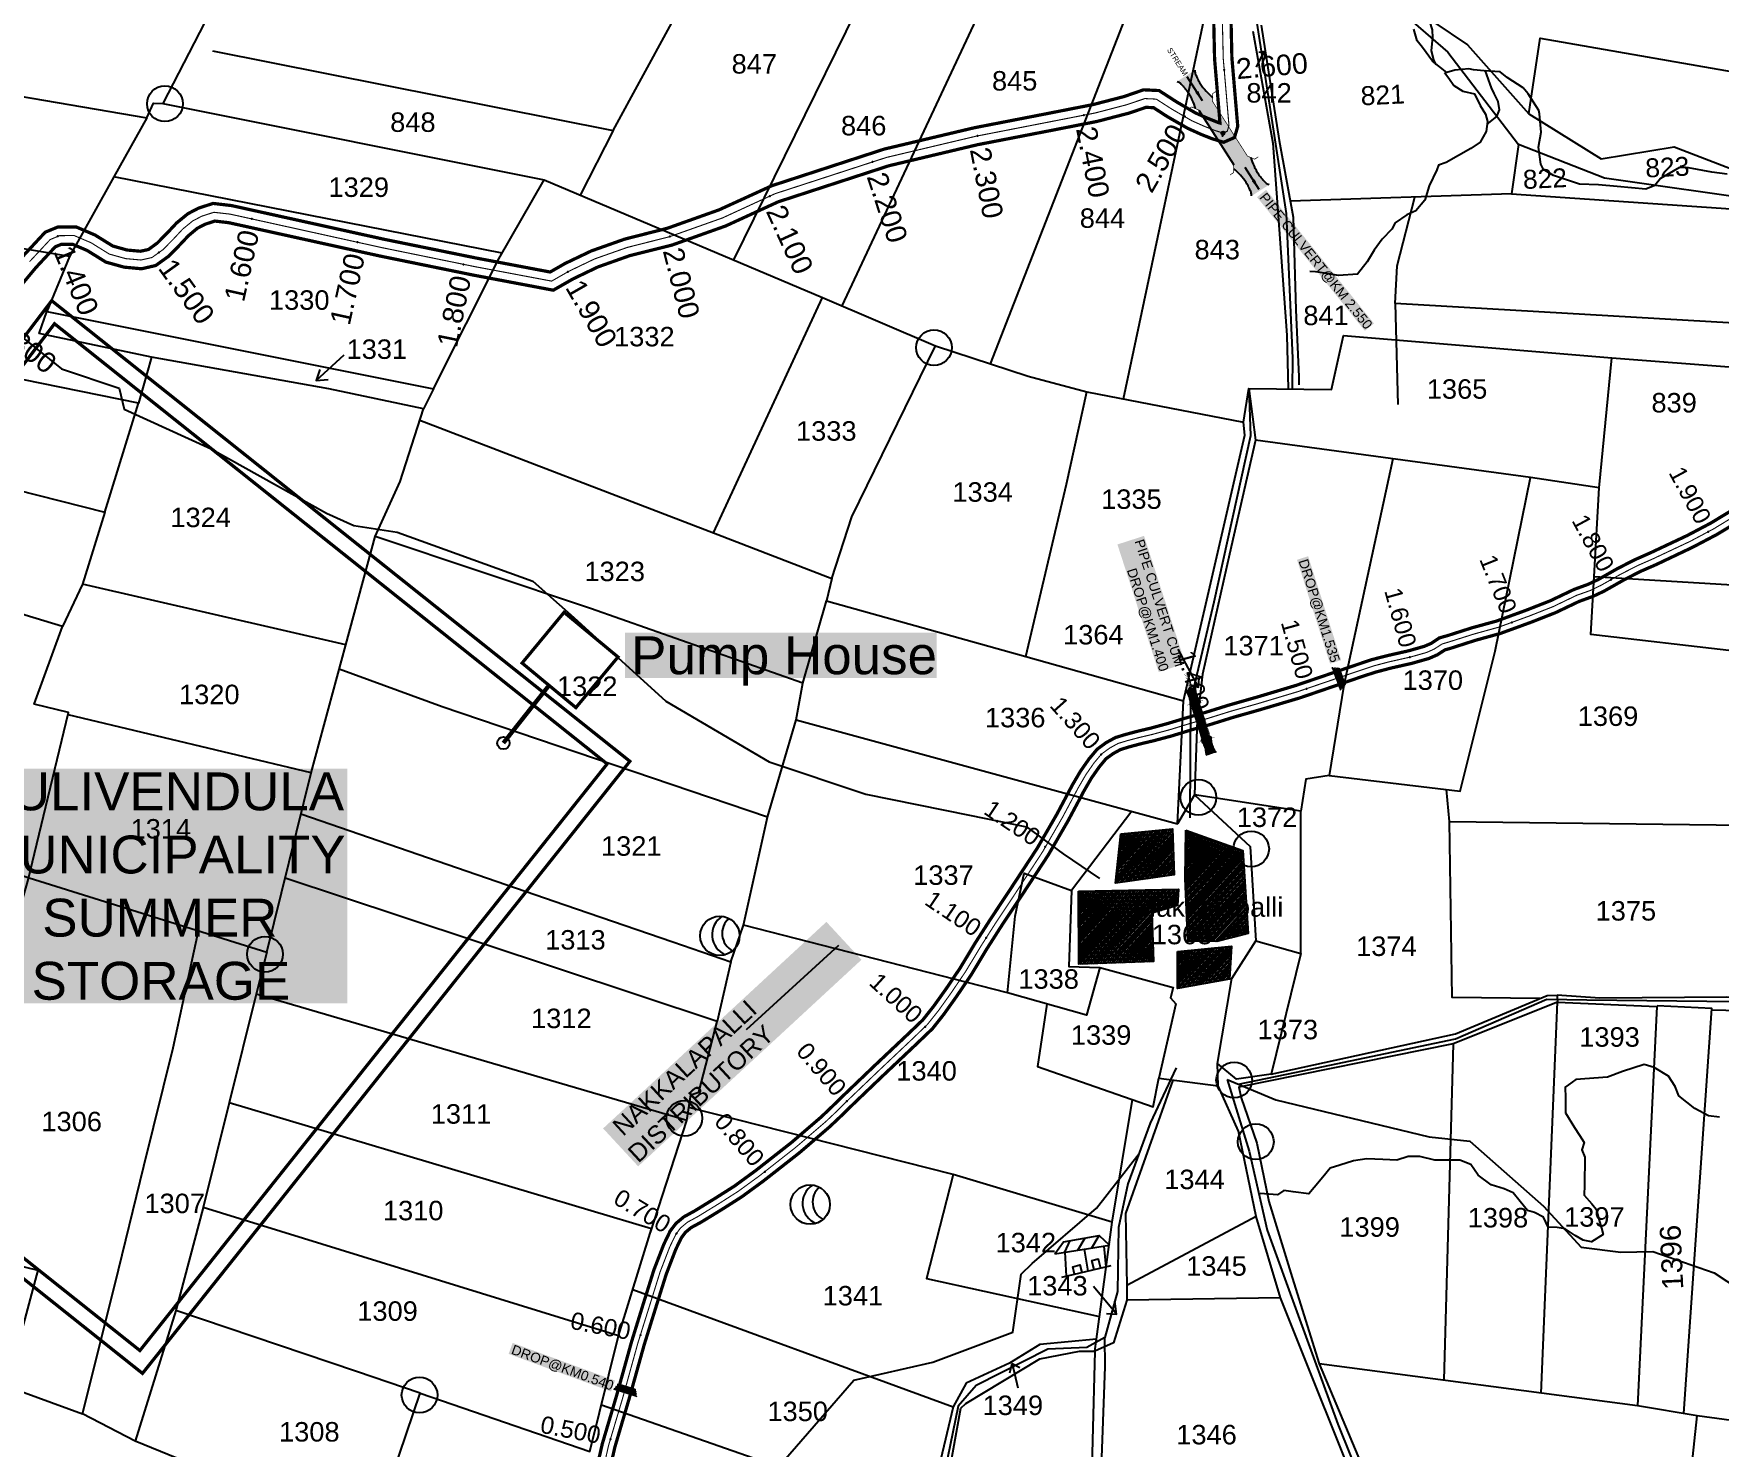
# Model space of a CAD drawing. Header units: inches. Extents: x 191726 to 254104, y 1600078 to 1621862.
# Drawn here: x 196898 to 198455, y 1605818 to 1607124 of the extents above; entities that cross this region are included whole.
import ezdxf
from ezdxf.enums import TextEntityAlignment as Align

# ---------------------------------------------------------------- set-up
doc = ezdxf.new("R2010")
doc.units = ezdxf.units.IN
doc.header["$LTSCALE"] = 15
doc.header["$MEASUREMENT"] = 0
doc.linetypes.add('HIDDEN2', pattern=[0.1875, 0.125, -0.0625])
for name, color, linetype in [('BOUNDRY STONES', 240, 'Continuous'), ('CANAL1', 7, 'Continuous'), ('CSMark', 72, 'Continuous'), ('PLOTS', 7, 'Continuous'), ('PLOTS NO', 7, 'Continuous'), ('ROADS', 1, 'Continuous'), ('STREAMS', 4, 'Continuous'), ('STRUCTURE', 5, 'Continuous'), ('text2', 7, 'Continuous'), ('Title', 7, 'Continuous'), ('VILLAGE', 7, 'Continuous'), ('wells', 7, 'Continuous')]:
    doc.layers.add(name, color=color, linetype=linetype)
doc.styles.get("Standard").update_dxf_attribs({"font": 'arial.ttf'})
doc.dimstyles.get("Standard").update_dxf_attribs({"dimtxt": 0.18, "dimasz": 0.18, "dimexe": 0.18, "dimexo": 0.0625, "dimgap": 0.09, "dimtad": 0, "dimtih": 1, "dimtoh": 1, "dimdec": 4, "dimzin": 0, "dimdsep": 46, "dimtxsty": 'Standard', "dimcen": 0.09, "dimadec": 0, "dimazin": 0, "dimtfac": 1, "dimtdec": 4, "dimtofl": 0, "dimtmove": 0, "dimatfit": 3, "dimfxl": 1, "dimtolj": 1, "dimtzin": 0, "dimarcsym": 0})

# ---------------------------------------------------------------- blocks, each defined once
blk = doc.blocks.new('DROP')
h = blk.add_hatch()
h.set_pattern_fill('ANSI31', color=1, scale=10, angle=45)
h.set_pattern_definition([(90, (-324.4107, -25.7687), (-1.25, 0), [])])
h.paths.add_polyline_path([(-9.9, -4.3), (-13.8, 4.1), (13.8, 4.1), (10.2, -4.3)])
at = {"layer": 'STRUCTURE', "color": 5, "const_width": 0.49}
blk.add_lwpolyline([(-9.9, -4.3), (-13.8, 4.1), (13.8, 4.1), (10.2, -4.3), (-9.9, -4.3)], dxfattribs=at)
at = {"layer": 'STRUCTURE', "color": 5}
blk.add_circle((0, 0), 1.33, dxfattribs=at)
blk = doc.blocks.new('SP')
at = {"layer": 'STRUCTURE'}
h = blk.add_hatch(dxfattribs=at)
h.set_pattern_fill('DASH', color=256, scale=8, style=0)
edge = h.paths.add_edge_path()
edge.add_spline(control_points=[(769825.7, 1706742.1), (769825.3, 1706741.8), (769823.8, 1706740.8), (769820.9, 1706740.3), (769817, 1706739.7), (769811.4, 1706738.9), (769804, 1706739.7), (769798.4, 1706741), (769795.6, 1706741.6)], knot_values=[0, 0, 0, 0, 1.613557, 5.24513, 8.624976, 13.470124, 22.190216, 30.746377, 30.746377, 30.746377, 30.746377], degree=3, periodic=0)
edge.add_line((769795.6, 1706741.6), (769792.6, 1706739.6))
edge.add_line((769792.6, 1706739.6), (769732.6, 1706739.6))
edge.add_line((769732.6, 1706739.6), (769729.6, 1706741.6))
edge.add_spline(control_points=[(769729.6, 1706741.6), (769726.9, 1706740.9), (769721.3, 1706739.5), (769713.9, 1706738.5), (769708.3, 1706739.1), (769704.4, 1706739.6), (769701.5, 1706740), (769700, 1706741), (769699.5, 1706741.3)], knot_values=[0, 0, 0, 0, 8.556161, 17.276253, 22.121402, 25.501247, 29.13282, 30.746377, 30.746377, 30.746377, 30.746377], degree=3, periodic=0)
edge.add_line((769699.5, 1706741.3), (769699.5, 1706722.1))
edge.add_spline(control_points=[(769699.5, 1706722.1), (769700, 1706722.4), (769701.4, 1706723.4), (769704.3, 1706724), (769708.2, 1706724.5), (769713.8, 1706725.3), (769721.2, 1706724.5), (769726.8, 1706723.3), (769729.6, 1706722.6)], knot_values=[0, 0, 0, 0, 1.613557, 5.24513, 8.624976, 13.470124, 22.190216, 30.746377, 30.746377, 30.746377, 30.746377], degree=3, periodic=0)
edge.add_line((769729.6, 1706722.6), (769732.6, 1706724.6))
edge.add_line((769732.6, 1706724.6), (769792.6, 1706724.6))
edge.add_line((769792.6, 1706724.6), (769795.6, 1706722.6))
edge.add_spline(control_points=[(769795.6, 1706722.6), (769798.4, 1706723.3), (769803.9, 1706724.8), (769811.3, 1706725.8), (769817, 1706725.1), (769820.9, 1706724.7), (769823.8, 1706724.2), (769825.2, 1706723.3), (769825.7, 1706723)], knot_values=[0, 0, 0, 0, 8.556161, 17.276253, 22.121402, 25.501247, 29.13282, 30.746377, 30.746377, 30.746377, 30.746377], degree=3, periodic=0)
edge.add_line((769825.7, 1706723), (769825.7, 1706742.1))
h.paths.add_polyline_path([(769764.2, 1706732.1, -1), (769761.1, 1706732.1, -1)], flags=0)
h.paths.add_polyline_path([(769761.1, 1706732.1, 1), (769764.2, 1706732.1, 1)], flags=16)
at = {"layer": 'STRUCTURE', "const_width": 0.628}
for points in [[(769726.6, 1706747.6), (769726.6, 1706743.6), (769732.6, 1706739.6), (769792.6, 1706739.6), (769798.6, 1706743.6), (769798.6, 1706747.6)], [(769726.6, 1706716.6), (769726.6, 1706720.6), (769732.6, 1706724.6), (769792.6, 1706724.6), (769798.6, 1706720.6), (769798.6, 1706716.6)]]:
    blk.add_lwpolyline(points, dxfattribs=at)
at = {"layer": 'STRUCTURE', "color": 3}
blk.add_lwpolyline([(769732.6, 1706724.6), (769792.6, 1706724.6)], dxfattribs=at)
blk.add_lwpolyline([(769732.6, 1706724.6), (769792.6, 1706724.6)], dxfattribs=at)
at = {"layer": 'STRUCTURE', "color": 0}
blk.add_circle((769762.6, 1706732.1), 1.55, dxfattribs=at)
at = {"layer": 'STRUCTURE'}
for points in [[(769699.5, 1706741.3), (769700.9, 1706740.5), (769704.4, 1706739.6), (769707.8, 1706739.2), (769712.6, 1706738.8), (769721.3, 1706739.7), (769729.6, 1706741.6)], [(769825.7, 1706742.1), (769824.3, 1706741.3), (769820.8, 1706740.3), (769817.5, 1706739.8), (769812.7, 1706739.2), (769804, 1706739.9), (769795.6, 1706741.6)], [(769699.5, 1706722.1), (769700.9, 1706723), (769704.4, 1706724), (769707.7, 1706724.5), (769712.5, 1706725), (769721.2, 1706724.4), (769729.6, 1706722.6)], [(769825.7, 1706723), (769824.3, 1706723.8), (769820.8, 1706724.7), (769817.4, 1706725.1), (769812.6, 1706725.5), (769803.9, 1706724.6), (769795.6, 1706722.6)]]:
    blk.add_spline(points, degree=3, dxfattribs=at)
at = {"layer": 'STRUCTURE', "color": 0}
blk.add_text('STREAM', height=5, dxfattribs=at).set_placement((769684.3, 1706732.1), align=Align.MIDDLE_CENTER)
for points in [[(769727.4, 1706732.1), (769700.8, 1706732.1)], [(769824.4, 1706732.1), (769800.5, 1706732.1)]]:
    blk.add_leader(points, dimstyle='Standard', override={"dimasz": 10, "dimgap": 0.09, "dimtad": 0}, dxfattribs=at)

msp = doc.modelspace()

# ---------------------------------------------------------------- hatches: boundary and pattern name
at = {"layer": 'VILLAGE'}
h = msp.add_hatch(dxfattribs=at)
h.set_pattern_fill('ANSI31', color=30, scale=11.805297, angle=2.6274)
h.set_pattern_definition([(47.627391, (153890.0272, 1592848.3399), (-1.09018614, 0.99452142), [])])
h.paths.add_polyline_path([(197954.6, 1606276.1), (198004.4, 1606281), (198002.6, 1606250.8), (197954.5, 1606242.1)])
h.paths.add_polyline_path([(197863.1, 1606331.9), (197955.5, 1606333.9), (197954.5, 1606318.7), (197930.7, 1606311.5), (197932.3, 1606266.9), (197863.3, 1606264.5)])
h.paths.add_polyline_path([(197962.3, 1606388.4), (198014.9, 1606369.6), (198019.8, 1606292.7), (197990.9, 1606285.6), (197964.2, 1606285.8), (197961.5, 1606343.8)])
h.paths.add_polyline_path([(197902.3, 1606385.1), (197949.9, 1606389.5), (197951.6, 1606347), (197897.1, 1606339.5)])

# ---------------------------------------------------------------- linework, layer by layer
at = {"color": 5, "const_width": 3, "elevation": 240.9}
msp.add_lwpolyline([(196914.2, 1606877.7), (197448.5, 1606452), (196998.1, 1605886.3), (196476.6, 1606301.5), (196914.2, 1606877.7)], dxfattribs=at)
msp.add_lwpolyline([(196916.8, 1606856.4), (197427.5, 1606449.6), (196995.7, 1605907.4), (196497.4, 1606304.1)], close=True, dxfattribs=at)
at = {"color": 5, "const_width": 3}
msp.add_lwpolyline([(197387.7, 1606589.7), (197437.5, 1606548.4), (197398.6, 1606501.6), (197348.9, 1606542.8)], close=True, dxfattribs=at)
at = {"color": 1, "const_width": 4}
msp.add_lwpolyline([(197373.8, 1606522.2), (197331.6, 1606468.9)], dxfattribs=at)
at = {"color": 5}
msp.add_circle((197331.6, 1606468.9), 5.7, dxfattribs=at)
at = {"layer": 'BOUNDRY STONES', "color": 1}
for centre in [(197018.8, 1607059.7), (197729.5, 1606834.3), (197973.9, 1606418.6), (198022.6, 1606371), (197111.3, 1606273.7), (198006.9, 1606157.4), (197498.9, 1606122.1), (198026.9, 1606100.4), (197254.1, 1605866.3)]:
    msp.add_circle(centre, 16.5, dxfattribs=at)
at = {"layer": 'CANAL1', "color": 200, "const_width": 3}
for points in [[(196880, 1606884.8), (196899.7, 1606908.4), (196917.5, 1606927.5), (196923.1, 1606929.8), (196933.4, 1606929.9), (196947, 1606924.1), (196964.2, 1606913.4), (196981.1, 1606908.7), (196997.3, 1606907.2), (197010.3, 1606910.2), (197022.3, 1606918.8), (197033, 1606929.7), (197040.7, 1606937.9), (197048.9, 1606944.7), (197056.1, 1606948.4), (197064.9, 1606951.3), (197077.8, 1606949.8), (197217.9, 1606918.9), (197304.1, 1606901.3), (197377.7, 1606887.4), (197396.1, 1606897.9), (197419, 1606908.9), (197448.3, 1606919.3), (197487.7, 1606929.2), (197537.1, 1606946.8), (197585.6, 1606969.1), (197687.8, 1607002.4), (197769.9, 1607021.9), (197837.6, 1607035), (197880.3, 1607043.4), (197909.5, 1607051), (197925.5, 1607056.4), (197932.4, 1607056.1), (197945, 1607047.9), (197964, 1607037), (197976.6, 1607031.3), (197986.5, 1607027.4), (197997.2, 1607024.1), (198007.2, 1607028.5), (198010.2, 1607038.8), (198004.8, 1607102.1), (198003.9, 1607141.1)], [(196887.7, 1606918.9), (196908.2, 1606941), (196919.9, 1606945.8), (196936.7, 1606945.9), (196954.4, 1606938.3), (196970.7, 1606928.2), (196984, 1606924.5), (196996.2, 1606923.4), (197003.6, 1606925), (197011.8, 1606931), (197021.4, 1606940.7), (197029.7, 1606949.6), (197040.1, 1606958.1), (197049.8, 1606963.2), (197063.3, 1606967.6), (197080.4, 1606965.6), (197221.2, 1606934.5), (197307.1, 1606917), (197374.8, 1606904.2), (197388.6, 1606912.1), (197412.9, 1606923.7), (197443.7, 1606934.6), (197483, 1606944.6), (197531, 1606961.7), (197579.8, 1606984), (197683.5, 1607017.8), (197766.6, 1607037.5), (197834.5, 1607050.7), (197876.7, 1607059), (197904.9, 1607066.3), (197923.2, 1607072.6), (197937.5, 1607071.9), (197953.4, 1607061.6), (197971.2, 1607051.2), (197982.8, 1607046.1), (197991.8, 1607042.5), (197993.8, 1607041.9), (197988.8, 1607101.2), (197987.9, 1607140.8)], [(197419, 1605803.6), (197423, 1605821.2), (197436.2, 1605865.8), (197450.2, 1605916.1), (197461.6, 1605952.9), (197470.7, 1605982), (197479.8, 1606005.5), (197485.8, 1606018), (197491.1, 1606024.9), (197498.4, 1606031), (197508.4, 1606036.5), (197527.6, 1606048.3), (197545.1, 1606059.4), (197564.8, 1606073.8), (197597.7, 1606099.6), (197625.2, 1606123.2), (197633.9, 1606131.5), (197646.3, 1606143.6), (197674.4, 1606170.5), (197705.1, 1606199.5), (197719.2, 1606213), (197729.1, 1606225.5), (197740.7, 1606241.7), (197753.7, 1606261), (197767.8, 1606284.4), (197782.3, 1606307), (197798.5, 1606331.4), (197824.8, 1606371.5), (197843, 1606403), (197857.6, 1606430.5), (197864.9, 1606442.9), (197872.7, 1606454.1), (197880.3, 1606463.2), (197888.8, 1606469.4), (197897.3, 1606474), (197906.5, 1606476.8), (197917.7, 1606479.8), (197929.2, 1606482.5), (197945.7, 1606487), (197964.5, 1606492.7), (197980.1, 1606497.1), (198002.2, 1606504), (198027.5, 1606511.2), (198063.9, 1606522.1), (198093.8, 1606532.3), (198121.4, 1606541.7), (198134.2, 1606546), (198148.6, 1606549.7), (198168.4, 1606554.2), (198182.7, 1606558.3), (198189, 1606561), (198196.4, 1606566), (198204.2, 1606568.2), (198226.7, 1606575.4), (198249.3, 1606581.6), (198277.2, 1606591.8), (198299.1, 1606600.4), (198321.1, 1606610.9), (198333.8, 1606615.5), (198343.1, 1606619.9), (198360.9, 1606630), (198376.9, 1606638.2), (198391.6, 1606644.7), (198425.4, 1606660.6), (198447.2, 1606672.1), (198467, 1606684.1)], [(197430.6, 1605800.3), (197434.6, 1605818.1), (197447.7, 1605862.5), (197461.7, 1605912.7), (197473.1, 1605949.3), (197482.1, 1605978), (197490.8, 1606000.7), (197496.1, 1606011.7), (197499.8, 1606016.6), (197505.2, 1606021.1), (197514.4, 1606026.1), (197534, 1606038.1), (197551.9, 1606049.5), (197572, 1606064.2), (197605.3, 1606090.3), (197633.2, 1606114.3), (197642.2, 1606122.8), (197654.7, 1606135), (197682.7, 1606161.8), (197713.4, 1606190.8), (197728.1, 1606204.9), (197738.7, 1606218.3), (197750.5, 1606234.9), (197763.8, 1606254.5), (197778, 1606278.1), (197792.3, 1606300.5), (197808.5, 1606324.8), (197835, 1606365.2), (197853.5, 1606397.2), (197868.1, 1606424.6), (197875, 1606436.5), (197882.2, 1606446.8), (197888.5, 1606454.4), (197895.2, 1606459.2), (197902, 1606462.9), (197909.8, 1606465.3), (197920.6, 1606468.2), (197932.1, 1606470.9), (197949, 1606475.4), (197967.9, 1606481.2), (197983.5, 1606485.6), (198005.6, 1606492.5), (198030.9, 1606499.7), (198067.6, 1606510.6), (198097.7, 1606520.9), (198125.2, 1606530.4), (198137.6, 1606534.4), (198151.5, 1606538.1), (198171.4, 1606542.6), (198186.8, 1606547), (198194.8, 1606550.5), (198201.5, 1606554.9), (198207.7, 1606556.7), (198230.1, 1606563.9), (198253, 1606570.2), (198281.5, 1606580.6), (198303.9, 1606589.4), (198325.7, 1606599.8), (198338.4, 1606604.4), (198348.6, 1606609.2), (198366.6, 1606619.4), (198382.1, 1606627.4), (198396.6, 1606633.7), (198430.7, 1606649.9), (198453.1, 1606661.7), (198473.1, 1606673.8)]]:
    msp.add_lwpolyline(points, dxfattribs=at)
at = {"layer": 'CANAL1', "color": 1, "linetype": 'HIDDEN2', "ltscale": 4, "const_width": 1}
for points in [[(196893.7, 1606913.7), (196912.8, 1606934.2), (196921.5, 1606937.8), (196935, 1606937.9), (196950.7, 1606931.2), (196967.4, 1606920.8), (196982.5, 1606916.6), (196996.8, 1606915.3), (197006.9, 1606917.6), (197017.1, 1606924.9), (197027.2, 1606935.2), (197035.2, 1606943.8), (197044.5, 1606951.4), (197052.9, 1606955.8), (197064.1, 1606959.4), (197079.1, 1606957.7), (197219.5, 1606926.7), (197305.6, 1606909.1), (197376.2, 1606895.8), (197392.3, 1606905), (197415.9, 1606916.3), (197446, 1606926.9), (197485.4, 1606936.9), (197534.1, 1606954.2), (197582.7, 1606976.6), (197685.6, 1607010.1), (197768.3, 1607029.7), (197836, 1607042.9), (197878.5, 1607051.2), (197907.2, 1607058.7), (197924.4, 1607064.5), (197934.9, 1607064), (197949.2, 1607054.8), (197967.6, 1607044.1), (197979.7, 1607038.7), (197989.2, 1607035), (197996.7, 1607032.6), (198000.5, 1607034.3), (198002.1, 1607039.6), (197996.8, 1607101.6), (197995.9, 1607141)], [(197424.8, 1605801.9), (197428.8, 1605819.7), (197442, 1605864.1), (197455.9, 1605914.4), (197467.4, 1605951.1), (197476.4, 1605980), (197485.3, 1606003.1), (197491, 1606014.9), (197495.4, 1606020.8), (197501.8, 1606026.1), (197511.4, 1606031.3), (197530.8, 1606043.2), (197548.5, 1606054.5), (197568.4, 1606069), (197601.5, 1606095), (197629.2, 1606118.7), (197638.1, 1606127.1), (197650.5, 1606139.3), (197678.5, 1606166.1), (197709.2, 1606195.1), (197723.6, 1606209), (197733.9, 1606221.9), (197745.6, 1606238.3), (197758.8, 1606257.8), (197772.9, 1606281.2), (197787.3, 1606303.8), (197803.5, 1606328.1), (197829.9, 1606368.4), (197848.2, 1606400.1), (197862.8, 1606427.5), (197869.9, 1606439.7), (197877.4, 1606450.5), (197884.4, 1606458.8), (197892, 1606464.3), (197899.6, 1606468.5), (197908.2, 1606471.1), (197919.2, 1606474), (197930.7, 1606476.7), (197947.4, 1606481.2), (197966.2, 1606487), (197981.8, 1606491.4), (198003.9, 1606498.3), (198029.2, 1606505.4), (198065.8, 1606516.4), (198095.7, 1606526.6), (198123.3, 1606536), (198135.9, 1606540.2), (198150, 1606543.9), (198169.9, 1606548.4), (198184.8, 1606552.6), (198191.9, 1606555.8), (198199, 1606560.4), (198206, 1606562.5), (198228.4, 1606569.6), (198251.2, 1606575.9), (198279.4, 1606586.2), (198301.5, 1606594.9), (198323.4, 1606605.4), (198336.1, 1606609.9), (198345.8, 1606614.6), (198363.7, 1606624.7), (198379.5, 1606632.8), (198394.1, 1606639.2), (198428.1, 1606655.2), (198450.1, 1606666.9), (198470, 1606679)]]:
    msp.add_lwpolyline(points, dxfattribs=at)
at = {"layer": 'PLOTS'}
for points in [[(198109.5, 1607419.9), (198213.9, 1607366.2), (198216.5, 1607353.2), (198224.7, 1607236), (198213.4, 1607136.6), (198191.4, 1607135), (198222.4, 1607114.3), (198279.1, 1607050.3), (198289.8, 1607120.4), (198579.1, 1607069.9), (198544.8, 1607166.8), (198224.7, 1607236)], [(197433.2, 1607034.9), (197511.7, 1607179.5), (197149, 1607257.5)], [(197714.1, 1607260.9), (197544.1, 1606915.6)], [(196732.1, 1607224), (197074.8, 1607172.3), (197017, 1607059.9), (197369.3, 1606989.3), (197626.5, 1606880.8), (197730.8, 1606836), (197816.6, 1606807.8), (197870.8, 1606793.5), (198015.5, 1606765.3), (198020.4, 1606796.4), (198096.8, 1606795.7), (198107.8, 1606845.5), (198356, 1606824.9), (198713.3, 1606797.5), (198722.2, 1606696.5), (198740.3, 1606633.3), (198805.6, 1606543.4), (198865.2, 1606472.6), (198907.7, 1606329.3), (199143.8, 1606289.3), (199220.6, 1606276.3), (199217.6, 1606258.4), (199613.7, 1606162.4)], [(197644.8, 1606872.9), (197807.7, 1607221)], [(197920.3, 1607175.7), (197781.4, 1606819.4)], [(198028.3, 1607164.4), (198124.6, 1607148.4), (198160.8, 1607144.9), (198204.4, 1607107.4), (198269.6, 1607022.1), (198263.3, 1606976.5), (198058.8, 1606969.8)], [(197904.5, 1606786.9), (197982, 1607151.1)], [(198024.1, 1607126.9), (198042.5, 1607023.3), (198048.6, 1606943.5), (198055.6, 1606845.9), (198056.9, 1606796.1)], [(198031.7, 1607132.4), (198048.5, 1607025.9), (198061.5, 1606954.9), (198064, 1606869.3), (198066.8, 1606807.4), (198066.8, 1606799.9)], [(196659.5, 1607105.2), (197002.2, 1607046.7), (197008.3, 1607060.4), (197017, 1607059.9)], [(197062.7, 1607108.6), (197433.2, 1607034.9), (197402.5, 1606975.3)], [(198279.1, 1607050.3), (198346, 1607008.7), (198413.6, 1607019.9), (198528, 1606975.8), (198600.3, 1606947.8), (198694.9, 1606935.7), (198653.2, 1607003.7), (198639.1, 1607013), (198683.5, 1606937.2)], [(197002.2, 1607046.7), (196971.7, 1606992.2), (196930.7, 1606918.6), (196578.2, 1606977.2)], [(198263.3, 1606976.5), (198501.9, 1606960.1), (198500.5, 1606969.5), (198349.1, 1606990.8), (198269.6, 1607022.1)], [(196930.7, 1606918.6), (196909.7, 1606867.8), (197266.9, 1606796.2), (197327.3, 1606916.3), (197369.3, 1606989.3)], [(197330.4, 1606921.6), (196971.7, 1606992.2)], [(198501.9, 1606960.1), (198592.7, 1606928.1), (198696, 1606917.2), (198708.8, 1606892.9), (198720.3, 1606842.8), (198532.6, 1606853.2), (198155.6, 1606875.1), (198157.6, 1606909.9), (198173.8, 1606973.5)], [(197006.4, 1606825.5), (196994.4, 1606782.9), (196636.7, 1606855.6), (196522.3, 1606878.9)], [(197254.3, 1606767.2), (197525.7, 1606663.1), (197626.5, 1606880.8)], [(197266.9, 1606796.2), (197257.7, 1606777.9), (197170.2, 1606796.2), (197006.4, 1606825.5), (196902.7, 1606847.5), (196909.7, 1606867.8)], [(198155.6, 1606875.1), (198158.2, 1606781.9)], [(197525.7, 1606663.1), (197635.2, 1606621.1), (197653.5, 1606677.8), (197730.8, 1606836)], [(198339.6, 1606622.8), (198344.3, 1606704.7), (198356, 1606824.9)], [(196487, 1606803.1), (196963.2, 1606682.3), (196994.4, 1606782.9)], [(198698, 1606798.7), (198715.6, 1606682.6), (198727.5, 1606635.9), (198758.1, 1606590.8), (198830.5, 1606499.2), (198855.6, 1606469.4), (198882.3, 1606367), (198920.4, 1606260.3), (198919.9, 1606256.2), (198887.3, 1606253), (198829.8, 1606247.2), (198741.2, 1606235.3), (198665.6, 1606229.5), (198557.6, 1606232), (198462.2, 1606234.1), (198344.9, 1606233), (198305.5, 1606235.8)], [(197635.2, 1606621.1), (197630.2, 1606600.4), (197814.5, 1606548.9), (197851.9, 1606708.1), (197870.8, 1606793.5)], [(198020.4, 1606796.4), (198023.8, 1606770.3), (198026.6, 1606748.9), (198002.7, 1606643.5), (197977.5, 1606532.4), (197972.6, 1606490.2), (197970.2, 1606421), (197954.5, 1606394.3), (197960.2, 1606508)], [(197185.9, 1606559.5), (197213, 1606659.8), (197236.3, 1606710.7), (197257.7, 1606777.9)], [(197814.5, 1606548.9), (197960.2, 1606508), (197997.5, 1606669.4), (198016.9, 1606753.5), (198015.5, 1606765.3)], [(198344.3, 1606704.7), (198280.7, 1606714.2), (198026.6, 1606748.9)], [(198153.6, 1606731.5), (198108.3, 1606522.3), (198094.7, 1606439), (198073.1, 1606435.5), (198068.5, 1606405.8)], [(196963.2, 1606682.3), (196942.6, 1606615.7), (196924.1, 1606576.7), (196796.1, 1606615.4), (196450.4, 1606714.1)], [(198094.7, 1606439), (198215.8, 1606424.5), (198225, 1606461.3), (198248, 1606553.9), (198265.3, 1606638.4), (198280.7, 1606714.2)], [(197608.4, 1606524.2), (197412.1, 1606593.1), (197213, 1606659.8)], [(197153.9, 1606441.3), (197185.9, 1606559.5), (196942.6, 1606615.7)], [(198469.1, 1606553.9), (198336.4, 1606569.3), (198339.6, 1606622.8), (198753.3, 1606597.8)], [(197575.6, 1606400.3), (197602.3, 1606490.3), (197608.4, 1606524.2), (197630.2, 1606600.4)], [(196576.8, 1606167.7), (196633.2, 1606146.3), (196762.8, 1606100.8), (196780.2, 1606123.3), (196826.6, 1606107.4), (196869.2, 1606260), (196892.3, 1606341.1), (196929.7, 1606497.2), (196898.1, 1606504.7), (196924.1, 1606576.7)], [(197541.8, 1606266.6), (197553.5, 1606300.6), (197575.6, 1606400.3), (197275.1, 1606502.4), (197179.8, 1606537.1)], [(196733.9, 1606396.3), (196893.3, 1606344.3), (197112.9, 1606275.7), (197153.9, 1606441.3), (196929.3, 1606495.1)], [(197602.3, 1606490.3), (197954.5, 1606394.3)], [(198205.8, 1606396.4), (198203.2, 1606426)], [(197882.7, 1606261.5), (197950.6, 1606243.1), (197948, 1606233.5), (197953.1, 1606227.8), (197937.2, 1606159.1), (197992, 1606152.1), (197991.4, 1606172.8), (198004.6, 1606251.3), (198027, 1606286), (198068.6, 1606274.5), (198068.5, 1606405.8), (197970.2, 1606421), (198021.6, 1606373.2), (198027, 1606286)], [(197144.5, 1606403.4), (197388.3, 1606319.5), (197488.2, 1606285.1), (197541.8, 1606266.6), (197529.2, 1606211.4)], [(197912.4, 1606405.8), (197856.6, 1606332.5), (197854.2, 1606262.5), (197882.7, 1606261.5), (197870.3, 1606217.4), (197797.4, 1606237.9), (197804.4, 1606308.8), (197812.7, 1606348.7), (197856.6, 1606332.5)], [(198289.3, 1606232.7), (198208.3, 1606233.8), (198205.8, 1606396.4), (198501.5, 1606392.6), (198550.2, 1606392), (198882.3, 1606367)], [(197501.2, 1606120.1), (197504.7, 1606143.9), (197512.1, 1606146.2), (197529.2, 1606211.4), (197236.7, 1606308.5), (197129.8, 1606344)], [(197797.4, 1606237.9), (197553.5, 1606300.6)], [(197112.9, 1606275.7), (197103.2, 1606236.7), (197078.3, 1606136.3), (197054.3, 1606039.6), (197028.8, 1605944.3), (196991.3, 1605823.7), (196942.8, 1605848.9), (196972.4, 1605968.3), (196999.5, 1606077.7), (197026.6, 1606187.1), (197049.9, 1606295.4)], [(198068.6, 1606274.5), (198041.1, 1606163), (198009.2, 1606158.3), (197991.4, 1606172.8)], [(197467.5, 1606016.6), (197501.2, 1606120.1), (197103.2, 1606236.7)], [(197833.9, 1606227.6), (197825.3, 1606169.8), (197932.2, 1606132.6), (197937.2, 1606159.1)], [(198041.1, 1606163), (198211.5, 1606200), (198296, 1606235.5), (198305.5, 1606235.8), (198305.7, 1606229.3), (198209.2, 1606191), (198011.3, 1606150.8), (198013.3, 1606141.1), (198027.7, 1606099), (198038.9, 1606045.1), (198060.6, 1605974.8), (198085.3, 1605895.1), (198125.3, 1605800.5), (198147.1, 1605749), (198154.3, 1605692.4), (198168, 1605586.4), (198175.5, 1605498.4), (198181.3, 1605408.1), (198206, 1605332.9), (198208, 1605238.5), (198212.1, 1605206.9), (198246.6, 1605099.3)], [(198290.6, 1605868.1), (198305.7, 1606229.3), (198397.6, 1606225.4), (198379.7, 1605856.3)], [(198422.3, 1605849.1), (198448.3, 1606223.5), (198397.7, 1606226)], [(198448.3, 1606222.4), (198576.9, 1606219.1), (198563.9, 1606057.6), (198553.1, 1605923.3), (198548.2, 1605831.8), (198434.6, 1605847)], [(198209.2, 1606191), (198200.6, 1605879.9)], [(197950.2, 1606157.4), (197906.5, 1606034), (197907.6, 1605967.4), (197907.8, 1605953.9), (197895.3, 1605914.6), (197878.2, 1605906.9), (197879.7, 1605917.8), (197894.2, 1606026), (197913, 1606139.3)], [(198027.2, 1606031.2), (198011, 1606110.2), (197992, 1606152.1)], [(197438.1, 1605921), (197468.5, 1606020), (197078.3, 1606136.3)], [(197747.1, 1606070), (197503, 1606132)], [(196826.6, 1606107.4), (196797.4, 1606007), (196901.3, 1605981.7), (196872.8, 1605874.4), (196942.8, 1605848.9)], [(197894.2, 1606026), (197747.1, 1606070), (197722.7, 1605974), (197882.5, 1605938.8)], [(197254.7, 1605868), (197411.6, 1605814.2), (197438.1, 1605921), (197054.3, 1606039.6)], [(198049.7, 1605956.2), (198027.2, 1606031.2), (197907.6, 1605967.4)], [(197451.2, 1605963.7), (197747.1, 1605855.3)], [(197216.2, 1605754.3), (197254.7, 1605868), (197196, 1605887.9), (197028.8, 1605944.3)], [(198140.7, 1605697.9), (198131.9, 1605750.8), (198049.7, 1605956.2), (197907.8, 1605953.9)], [(197879.7, 1605917.8), (197827.3, 1605912.9), (197799.2, 1605895.8), (197759.3, 1605877.2), (197747.1, 1605855.3), (197723, 1605752.7), (197673.3, 1605607.8), (197627.1, 1605492), (197591.8, 1605403.4), (197526.1, 1605301.3), (197509.2, 1605290.9), (197442.3, 1605158.9), (197394.3, 1605056), (197400.9, 1605036.2), (197371.7, 1604926.8), (197367.1, 1604928), (197324.1, 1605004.8), (197233.9, 1605020.6), (197270.5, 1605118.2), (197194.1, 1605142.5), (197217.3, 1605197.1), (197055.3, 1605238.9)], [(197376.5, 1604913.8), (197402.3, 1604971.4), (197414.6, 1605036.9), (197404.1, 1605051.1), (197457.1, 1605158.5), (197495.9, 1605237.1), (197519.1, 1605284.1), (197529, 1605284.4), (197585.9, 1605376.7), (197603.5, 1605405.1), (197646.6, 1605509.4), (197689.3, 1605620), (197723.5, 1605717.6), (197736, 1605753.4), (197754.3, 1605854.1), (197758.9, 1605858.4), (197827.3, 1605899.7), (197863.9, 1605906.7), (197878.2, 1605906.9)], [(197878.2, 1605906.9), (197873.8, 1605741.7), (197866.4, 1605649.6), (197857.8, 1605541.6), (197675.3, 1605583.8)], [(198413.9, 1605650.5), (198434.6, 1605847), (198379.7, 1605856.3), (198085.3, 1605895.1)], [(197422.3, 1605857.3), (197613.6, 1605790.5), (197722.8, 1605752.4)], [(196996.6, 1605601.2), (197059.4, 1605714.9), (197167.9, 1605675.6), (197189.3, 1605674.2), (197216.2, 1605754.3), (197083.3, 1605786), (196991.3, 1605823.7)]]:
    msp.add_lwpolyline(points, dxfattribs=at)
at = {"layer": 'PLOTS NO'}
for points in [[(198034.3, 1607108), (198027.2, 1607093.4)], [(198029.8, 1607107.4), (198034.3, 1607108), (198035.1, 1607101.8)], [(197158.7, 1606803.9), (197184.6, 1606827.8)], [(197162.1, 1606814), (197158.7, 1606803.9), (197169.6, 1606805)], [(197973.9, 1606520.6), (197955.1, 1606555.7)], [(197965.8, 1606523.1), (197973.9, 1606520.6), (197974.6, 1606529.2)], [(197898.1, 1605941.1), (197876.9, 1605966.6)], [(197889, 1605941.7), (197898.1, 1605941.1), (197896.5, 1605953)], [(197799.6, 1605886.9), (197801.9, 1605895.3), (197808.8, 1605891.8)], [(197801.9, 1605895.3), (197807.1, 1605873)]]:
    msp.add_lwpolyline(points, dxfattribs=at)
at = {"layer": 'ROADS'}
msp.add_lwpolyline([(198027.8, 1607134.2), (198040.3, 1607054.3), (198054.9, 1606958.4), (198060.9, 1606824.6), (198060.5, 1606796.1)], dxfattribs=at)
at = {"layer": 'ROADS', "color": 1}
for points in [[(196643.8, 1607090.3), (196656.4, 1607050.9), (196662.4, 1607003.1), (196687.9, 1606986.4), (196769.4, 1606971), (196800, 1606965.2), (196822.4, 1606915.8), (196877.5, 1606851.8), (196923.3, 1606814.6), (196976.6, 1606796.8), (196981.1, 1606777.6), (197061.5, 1606740.8), (197168.3, 1606681.3), (197193.4, 1606670), (197233.4, 1606663.7), (197358.9, 1606618.6), (197396.7, 1606585), (197481.8, 1606507.5), (197577.3, 1606451.4), (197666.4, 1606421.6), (197762.2, 1606402.1), (197815, 1606391.4), (197849, 1606366.5), (197882.6, 1606343.8)], [(198020.4, 1606796.4), (198022, 1606752.7), (197988, 1606599), (197966.5, 1606507.2), (197965.8, 1606399.9)], [(198011, 1606153.6), (198063, 1606164.4), (198211.4, 1606195.4), (198295.8, 1606232.2), (198332.7, 1606231.5), (198471.4, 1606230), (198592.9, 1606224.3), (198681.2, 1606227.1), (198777, 1606234.9), (198929.5, 1606253.5), (198963.1, 1606257.6), (199013.3, 1606263.6), (199175.3, 1606284)], [(197953.3, 1606168.8), (197929.3, 1606117.6), (197908.7, 1606061.4), (197899.9, 1606021.1), (197899, 1605962.1), (197887.3, 1605919.4), (197870.6, 1605910.2), (197834.6, 1605908.8), (197768.6, 1605875.2), (197752, 1605856), (197734.8, 1605773.4), (197723.8, 1605734.9), (197690.3, 1605641.2), (197656.3, 1605552), (197623.3, 1605465.6), (197593, 1605395), (197530.1, 1605299.8), (197512.6, 1605283.3), (197456.9, 1605174.7), (197417.5, 1605086.6), (197403, 1605054), (197403.8, 1605024.5), (197391, 1604975.8)], [(198000.3, 1606158), (198020.8, 1606091.8), (198037.3, 1606018.7), (198066, 1605939.8), (198102.6, 1605839.4), (198139.2, 1605748.2), (198162.8, 1605606.4), (198171.6, 1605474.1), (198180.3, 1605395.6), (198197.9, 1605334.9), (198204.2, 1605230), (198222.2, 1605165), (198243.5, 1605095.7)], [(198000.3, 1606158), (198045.3, 1606139.2), (198187, 1606105), (198224.6, 1606101), (198292.8, 1606040.9), (198327.4, 1606003.1), (198364.2, 1605998.4), (198393.9, 1605999), (198450.4, 1605979.1), (198509.1, 1605940.6)], [(196788, 1605201.7), (196886.8, 1605283.8), (196911.8, 1605304.5), (196952.3, 1605320.2), (197057.8, 1605323.9), (197087, 1605323), (197129.9, 1605451.2), (197157.6, 1605491), (197229.7, 1605518.4), (197279.7, 1605547.9), (197337, 1605588.5), (197383.8, 1605645.8), (197439.8, 1605703.9), (197586.2, 1605800.1), (197655.5, 1605879.9), (197728.5, 1605896.6), (197802.3, 1605924.4), (197810, 1605977.9), (197820.3, 1605988), (197879.7, 1606038.9), (197919, 1606089.5)], [(197680.4, 1604788.2), (197710, 1604875.1), (197751.4, 1604961.4), (197780.1, 1605042.2), (197788.2, 1605097.5), (197822.2, 1605223.9), (197852.2, 1605398.8), (197866.5, 1605530.9), (197881.6, 1605724.4), (197887.8, 1605892.5), (197887.3, 1605919.4)]]:
    msp.add_lwpolyline(points, dxfattribs=at)
at = {"layer": 'STREAMS'}
for points in [[(198133.5, 1607223.2), (198135.7, 1607216), (198140.7, 1607205.5), (198143.7, 1607201.1), (198149.5, 1607187.3), (198154.1, 1607180.5), (198159.5, 1607175.3), (198165.1, 1607166.1), (198170.1, 1607158.4), (198174.7, 1607149.8), (198187.3, 1607135.8), (198189.8, 1607128), (198190.1, 1607120.7), (198189.5, 1607115.2), (198188.9, 1607108.5), (198191.1, 1607100.3), (198193.4, 1607095.7)], [(198462.5, 1606994.5), (198448.2, 1606996.6), (198426.8, 1607000.4), (198418.3, 1607000.7), (198401, 1606990.5), (198395.5, 1606984.2), (198387.2, 1606980.7), (198360.7, 1606983.2), (198343.6, 1606984.8), (198326, 1606985.5), (198302, 1606993.5), (198292.6, 1606999.1), (198290.3, 1607003.9), (198288, 1607019.5), (198290.7, 1607033.5), (198289, 1607050.4), (198288.3, 1607053.4), (198278.5, 1607069), (198274, 1607074.5), (198259.3, 1607084.1), (198252.6, 1607089.3), (198238, 1607090.1), (198228, 1607091.2), (198223.7, 1607091.9), (198210.7, 1607090.7), (198203.5, 1607088.5), (198190.3, 1607099.2), (198180.9, 1607111.7), (198176.1, 1607117.9), (198172.8, 1607128.6)], [(198201.4, 1607088.5), (198205.3, 1607083.5), (198209.9, 1607076.7), (198218.1, 1607071.3), (198228.9, 1607069), (198234.2, 1607058), (198239.2, 1607050), (198241, 1607043.4), (198239.9, 1607034.2), (198234.3, 1607024.1), (198225.7, 1607018.3), (198202.8, 1607005.3), (198195.6, 1607002.9), (198194.2, 1606998.7), (198187.2, 1606984), (198183, 1606970.7), (198174.9, 1606960.6), (198166.5, 1606956.9), (198155.8, 1606949.7), (198152.5, 1606943.7), (198143.7, 1606934.5), (198136.2, 1606924.4), (198129.7, 1606913.7), (198121, 1606902.1), (198103.4, 1606901), (198092.6, 1606902.9), (198082.1, 1606904.3), (198076.9, 1606904.7)], [(198240.6, 1607041), (198249.5, 1607047.9), (198252, 1607054.2), (198251, 1607061.9), (198247.3, 1607069.1), (198244.6, 1607074.5), (198243.5, 1607077.9), (198238.9, 1607090.7)]]:
    msp.add_lwpolyline(points, dxfattribs=at)
at = {"layer": 'STREAMS', "color": 4}
msp.add_lwpolyline([(198455.5, 1606123.1), (198445.1, 1606124.4), (198432.6, 1606131.1), (198417.8, 1606142.9), (198414.3, 1606151.3), (198408.2, 1606161), (198394.9, 1606168.9), (198385.8, 1606171.9), (198365.7, 1606165.3), (198351.9, 1606160.1), (198322.7, 1606157.9), (198315.9, 1606153.1), (198312.7, 1606150.8), (198313.1, 1606141), (198313, 1606127), (198321.5, 1606113.6), (198325.9, 1606106.6), (198330.2, 1606099.8), (198328.3, 1606092.9), (198330.8, 1606086.1), (198330.5, 1606060.2), (198330.4, 1606051), (198337.3, 1606043), (198341.4, 1606038.2), (198343.9, 1606028.9), (198346.2, 1606020.4), (198347.8, 1606014.6), (198337, 1606008), (198329.5, 1606009.4), (198321.9, 1606013.7), (198312.9, 1606019.8), (198305.4, 1606021.2), (198297, 1606021.5), (198292.8, 1606030.8), (198284.3, 1606034.9), (198278, 1606036.7), (198271.2, 1606045.1), (198264.8, 1606053.1), (198256.5, 1606056.9), (198244.5, 1606060.6), (198232.5, 1606069.6), (198225.5, 1606079.4), (198215.5, 1606083.3), (198192.3, 1606083.4), (198178.5, 1606086.9), (198167.6, 1606086.8), (198157.2, 1606083.4), (198144.3, 1606083.9), (198129.4, 1606084.6), (198117.3, 1606082.8), (198104.4, 1606078.7), (198095.6, 1606075.9), (198088.8, 1606067.8), (198080.7, 1606058.1), (198075.8, 1606052.3), (198061.5, 1606054.1), (198052.9, 1606055.2), (198047, 1606051.3), (198030.8, 1606052.6)], dxfattribs=at)
at = {"layer": 'text2', "color": 3}
for p in [(197997.7, 1607091), (197867.9, 1607049.2), (197961.2, 1607047.8), (197769.8, 1607030), (197996, 1607030, 69), (197672.8, 1607005.9), (197577.9, 1606974.4), (197099.3, 1606953.3), (196920, 1606937.2), (197196.9, 1606931.7), (197485.3, 1606936.9), (197013.2, 1606922.1), (197294.8, 1606911.3), (197391.1, 1606904.3), (198104, 1606529.3), (197976, 1606489, 75), (197445, 1605871)]:
    msp.add_point(p, dxfattribs=at)
at = {"layer": 'text2', "color": 2, "linetype": 'Continuous'}
for p in [(198444.8, 1606664.1), (198355.1, 1606619.8), (198263.4, 1606580.4), (198169.2, 1606548.2), (198073.6, 1606519), (197977.9, 1606490.3), (197884, 1606458.2), (197832.4, 1606372.8), (197777.8, 1606289), (197721.3, 1606206.7), (197648.9, 1606137.8), (197573.1, 1606072.7), (197491.5, 1606015.6), (197458.2, 1605921.5), (197430.5, 1605825.4)]:
    msp.add_point(p, dxfattribs=at)
at = {"layer": 'VILLAGE', "color": 30}
for points in [[(197902.3, 1606385.1), (197949.9, 1606389.5), (197951.6, 1606347), (197897.1, 1606339.5), (197902.3, 1606385.1)], [(197962.3, 1606388.4), (198014.9, 1606369.6), (198019.8, 1606292.7), (197990.9, 1606285.6), (197964.2, 1606285.8), (197961.5, 1606343.8), (197962.3, 1606388.4)], [(197863.1, 1606331.9), (197955.5, 1606333.9), (197954.5, 1606318.7), (197930.7, 1606311.5), (197932.3, 1606266.9), (197863.3, 1606264.5), (197863.1, 1606331.9)], [(197954.6, 1606276.1), (198004.4, 1606281), (198002.6, 1606250.8), (197954.5, 1606242.1), (197954.6, 1606276.1)]]:
    msp.add_lwpolyline(points, dxfattribs=at)
at = {"layer": 'VILLAGE', "color": 5}
for points in [[(197841.1, 1605996.8), (197849.1, 1606007.9), (197882.2, 1606013.7), (197891.8, 1606004.7)], [(197841.1, 1605996.8), (197891.8, 1606004.7)], [(197850.3, 1605998.2), (197855.2, 1606009)], [(197862.4, 1606000.1), (197869.2, 1606011.5)], [(197875.4, 1606002.2), (197882.2, 1606013.7)], [(197850.3, 1605998.2), (197851.6, 1605976.1)], [(197868.3, 1606001.1), (197871.7, 1605980.9)], [(197877.6, 1605982.3), (197875.3, 1605990.6), (197881.3, 1605992.2), (197883.4, 1605983.6)], [(197886.5, 1606003.9), (197888.3, 1605984.8)], [(197847.8, 1605975.2), (197893.1, 1605985.9)], [(197859.5, 1605978), (197857.9, 1605984.9), (197864.3, 1605986.5), (197866, 1605979.5)]]:
    msp.add_lwpolyline(points, dxfattribs=at)
at = {"layer": 'wells', "color": 0}
for centre in [(197531.7, 1606290.7), (197615.2, 1606042.3)]:
    msp.add_circle(centre, 18.2, dxfattribs=at)
for centre, radius, start, end in [((197544.4, 1606291.8), 20, 122.097, 248.1231), ((197551.9, 1606293), 18.2, 130.4354, 242.4902), ((197628, 1606043.4), 20, 122.097, 248.1231), ((197635.5, 1606044.6), 18.2, 130.4354, 242.4902)]:
    msp.add_arc(centre, radius, start, end, dxfattribs=at)

# ---------------------------------------------------------------- block references
at = {"layer": 'STRUCTURE', "color": 0, "rotation": 302.5611735502504}
msp.add_blockref('SP', (-1654752.7, 1337239), dxfattribs=at)
at = {"layer": 'STRUCTURE', "color": 0, "xscale": 0.5, "yscale": 0.5, "zscale": 0.5, "rotation": 287.3809558813748}
msp.add_blockref('SP', (-731398.2, 1718875.9, 75), dxfattribs=at)
at = {"layer": 'text2', "color": 2, "linetype": 'Continuous', "xscale": 0.7999999999999999, "yscale": 0.7999999999999999, "zscale": 0.7999999999999999}
for p, rotation in [((198104, 1606529.3), 109.943195315988), ((197445.1, 1605871.1), 162.6613691258127)]:
    msp.add_blockref('DROP', p, dxfattribs=dict(at, rotation=rotation))

# ---------------------------------------------------------------- texts
at = {"layer": 'CSMark', "color": 1}
for s, height, rotation, p in [('2.600', 19, 4.8605, (198008.7, 1607091.9)), ('2.400', 19, 281.1028, (197870, 1607038.4)), ('2.300', 19, 281.0386, (197771.9, 1607019.2)), ('2.200', 19, 288.0303, (197676.2, 1606995.4)), ('2.100', 19, 294.6539, (197582.5, 1606964.4)), ('1.400', 19, 292.4794, (196924.2, 1606927.1)), ('2.000', 19, 284.2087, (197488, 1606926.2)), ('1.500', 19, 305.789, (197019.6, 1606913.2)), ('1.900', 19, 299.72, (197396.6, 1606894.7)), ('1.300', 19, 322.4144, (196862.4, 1606856.9)), ('1.900', 16, 298.3026, (198415, 1606722.6)), ('1.800', 16, 298.3026, (198325.4, 1606678.4)), ('1.700', 16, 291.7896, (198240.6, 1606641.8)), ('1.600', 16, 285.4775, (198153.2, 1606611.8)), ('1.500', 16, 285.4775, (198057.6, 1606582.6)), ('1.400', 16, 285.4775, (197961.9, 1606553.8)), ('1.300', 16, 311.588, (197841.6, 1606508.4)), ('1.200', 16, 326.0588, (197778.8, 1606410.8)), ('1.100', 16, 326.0588, (197724.2, 1606327)), ('1.000', 16, 317.7147, (197673.8, 1606252.1)), ('0.900', 16, 310.5765, (197607.4, 1606188.7)), ('0.800', 16, 310.5765, (197531.6, 1606123.6)), ('0.700', 16, 328.9686, (197436.1, 1606050.9)), ('0.600', 16, 349.0677, (197394, 1605935.6)), ('0.500', 16, 349.0677, (197366.3, 1605839.5))]:
    msp.add_text(s, height=height, rotation=rotation, dxfattribs=at).set_placement(p, align=Align.MIDDLE_LEFT)
for s, rotation, p in [('2.500', 59.9454, (197955.7, 1607038.3)), ('1.600', 77.528, (197096.9, 1606942.5)), ('1.700', 77.528, (197194.6, 1606920.9)), ('1.800', 78.4614, (197292.6, 1606900.5))]:
    msp.add_text(s, height=19, rotation=rotation, dxfattribs=at).set_placement(p, align=Align.MIDDLE_RIGHT)
at = {"layer": 'PLOTS NO'}
for s, p in [('847', (197542.5, 1607087.6)), ('845', (197783.1, 1607071.9)), ('842', (198018.2, 1607060.8)), ('848', (197227, 1607033.7)), ('846', (197643.6, 1607030.5)), ('1329', (197170, 1606973.6)), ('844', (197864.2, 1606945)), ('843', (197970.3, 1606915.9)), ('1330', (197115, 1606869.3)), ('841', (198070.8, 1606855.1)), ('1332', (197433.9, 1606835.5)), ('1331', (197186.7, 1606823.9)), ('1365', (198184.9, 1606787.1)), ('839', (198392.5, 1606774.4)), ('1333', (197602, 1606748.3)), ('1334', (197746.5, 1606691.9)), ('1335', (197884, 1606685.3)), ('1324', (197023.9, 1606668.4)), ('1323', (197406.5, 1606618.5)), ('1364', (197848.8, 1606560)), ('1371', (197996.9, 1606549.9)), ('1370', (198162.5, 1606518)), ('1320', (197031.9, 1606504.8)), ('1322', (197381.1, 1606512.4)), ('1369', (198324.4, 1606484.7)), ('1336', (197776.6, 1606483.4)), ('1372', (198009.3, 1606391.3)), ('1314', (196987.1, 1606380.6)), ('1321', (197421.8, 1606364.7)), ('1337', (197710.3, 1606337.8)), ('Makkalapalli', (197914, 1606308.3)), ('1375', (198340.9, 1606304.8)), ('1363', (197930.7, 1606282.9)), ('1313', (197370.2, 1606278)), ('1374', (198119.6, 1606272.1)), ('1338', (197807.5, 1606241.8)), ('1312', (197357.2, 1606205.4)), ('1339', (197856, 1606190)), ('1373', (198028.5, 1606195.1)), ('1393', (198325.8, 1606188.2)), ('1340', (197694.7, 1606156.9)), ('1311', (197264.5, 1606117.1)), ('1306', (196904.7, 1606110.1)), ('1344', (197942.3, 1606056.6)), ('1307', (196999.9, 1606034.4)), ('1310', (197220.3, 1606027.8)), ('1398', (198222.7, 1606021.2)), ('1397', (198311.8, 1606021.9)), ('1399', (198104.1, 1606012.6)), ('1342', (197786.4, 1605998.2)), ('1345', (197962.6, 1605976.6)), ('1343', (197815.6, 1605958.3)), ('1341', (197626.6, 1605949.1)), ('1309', (197196.6, 1605934.9)), ('1349', (197774.4, 1605847.8)), ('1350', (197575.6, 1605842.2)), ('1308', (197124.3, 1605823.3)), ('1346', (197953.4, 1605820.7))]:
    msp.add_text(s, height=18, dxfattribs=at).set_placement(p)
for s, height, rotation, p in [('821', 17.5, 2.6274, (198124.2, 1607058.2)), ('823', 17.5, 2.6274, (198387.2, 1606991.5)), ('822', 17.5, 2.6274, (198274.1, 1606980.9)), ('1396', 19.32, 92.6396, (198422, 1605964))]:
    msp.add_text(s, height=height, rotation=rotation, dxfattribs=at).set_placement(p)
at = {"layer": 'STRUCTURE', "color": 5, "char_height": 9, "attachment_point": 1, "bg_fill": 1, "box_fill_scale": 1.1, "bg_fill_color": 7, "bg_fill_true_color": 16777215, "bg_fill_transparency": 0}
for s, insert, width, rotation in [('\\pi0.52999;PIPE CULVERT@KM 2.550', (198036.3, 1606978.9), 156.896, 308.8937), ('\\pi1.05999;PIPE CULVERT CUM \\P\\pi24.25371;DROP@KM1.400', (197923, 1606659.2), 122.093, 287.9222), ('\\pi0.52999;DROP@KM1.535', (198074.7, 1606640.4), 98.998, 287.606), ('\\pi0.57911;DROP@KM0.540', (197340.7, 1605913.3, -74), 98.998, 339.819)]:
    msp.add_mtext(s, dxfattribs=dict(at, insert=insert, width=width, rotation=rotation))
at = {"layer": 'STRUCTURE', "color": 5, "char_height": 35, "attachment_point": 1, "bg_fill": 1, "box_fill_scale": 1.1, "bg_fill_color": 7, "bg_fill_true_color": 16777215, "bg_fill_transparency": 0}
for s, insert, width in [('\\pi2.06108;Pump House', (197447.6, 1606567.5), 280.971), ('\\pi3.15931;PULIVENDULA \\P\\pi1.98946;MUNICIPALITY\\P\\pi63.89601;SUMMER \\P\\pi54.01197;STORAGE ', (196841.6, 1606441.7), 342.28)]:
    msp.add_mtext(s, dxfattribs=dict(at, insert=insert, width=width))
at = {"layer": 'Title', "color": 5, "insert": (197426.1, 1606112.6), "char_height": 16.64, "width": 277.797, "attachment_point": 1, "rotation": 42.7746, "bg_fill": 1, "box_fill_scale": 1.1, "bg_fill_color": 7, "bg_fill_true_color": 16777215, "bg_fill_transparency": 0}
msp.add_mtext('{\\C1; NAKKALAPALLI \\PDISTRIBUTORY\\fArial|b1|i0|c0|p34; }', dxfattribs=at)

# ---------------------------------------------------------------- leaders
at = {"layer": 'text2', "color": 1}
msp.add_leader([(197641.4, 1606281.9), (197556, 1606203.8)], dimstyle='Standard', override={"dimtxt": 5, "dimasz": 50, "dimgap": 0.09, "dimtad": 0, "dimzin": 2}, dxfattribs=at)

doc.saveas('drawing.dxf')
